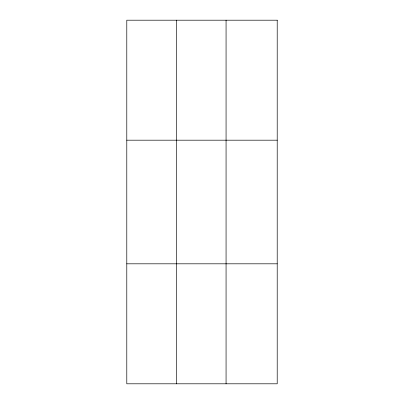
<?xml version="1.0" encoding="UTF-8"?>
<svg xmlns="http://www.w3.org/2000/svg" width="404" height="404" viewBox="0 0 404 404"><rect width="100%" height="100%" fill="white"/><g stroke="black" fill="none" stroke-linecap="round" stroke-linejoin="round"><path stroke-width="0.61" d="M176.427 383.8L176.427 20.2M226.068 383.8L226.068 20.2M126.79 140.188L277.21 140.188M126.79 263.812L277.21 263.812M277.21 20.2L277.21 383.8L126.79 383.8L126.79 20.2L277.21 20.2"/></g></svg>
